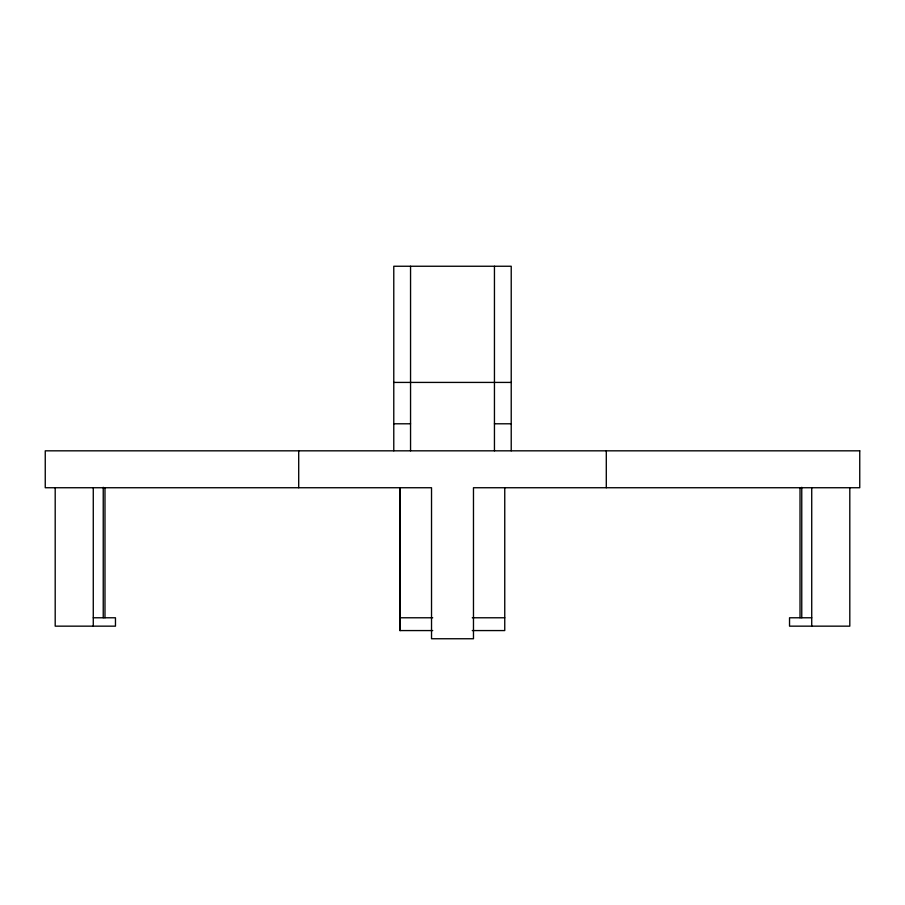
<?xml version="1.0" encoding="UTF-8"?>
<svg xmlns="http://www.w3.org/2000/svg" width="905" height="905" viewBox="0 0 905 905"><rect width="100%" height="100%" fill="white"/><g stroke="black" fill="none" stroke-linecap="round" stroke-linejoin="round"><path stroke-width="1.36" d="M393.777 382.419L511.223 382.419M393.777 423.789L410.553 423.789M494.447 423.789L511.223 423.789M93.272 617.776L115.467 617.776L115.467 626.158L55.194 626.158L55.194 487.738M400.248 617.776L432.726 617.776M472.274 617.776L504.752 617.776M811.728 617.776L789.533 617.776L789.533 626.158L849.806 626.158L849.806 487.738M432.726 630.57L399.795 630.57L399.795 487.738M472.274 630.57L504.752 630.57L504.752 487.738M811.728 487.738L811.728 626.158M801.762 487.297L801.762 617.776M800.02 487.738L800.02 617.776M606.293 450.826L606.293 487.738M511.223 450.826L511.223 266.251L393.777 266.251L393.777 450.826M494.447 266.251L494.447 450.826M410.553 266.251L410.553 450.826M400.248 487.738L400.248 630.57M298.707 450.826L298.707 487.738M104.98 487.738L104.98 617.776M103.238 487.297L103.238 617.776M93.272 487.738L93.272 626.158M859.75 450.826L45.25 450.826L45.25 487.738L431.527 487.738L431.527 638.749L473.473 638.749L473.473 487.738L859.75 487.738L859.75 450.826"/></g></svg>
